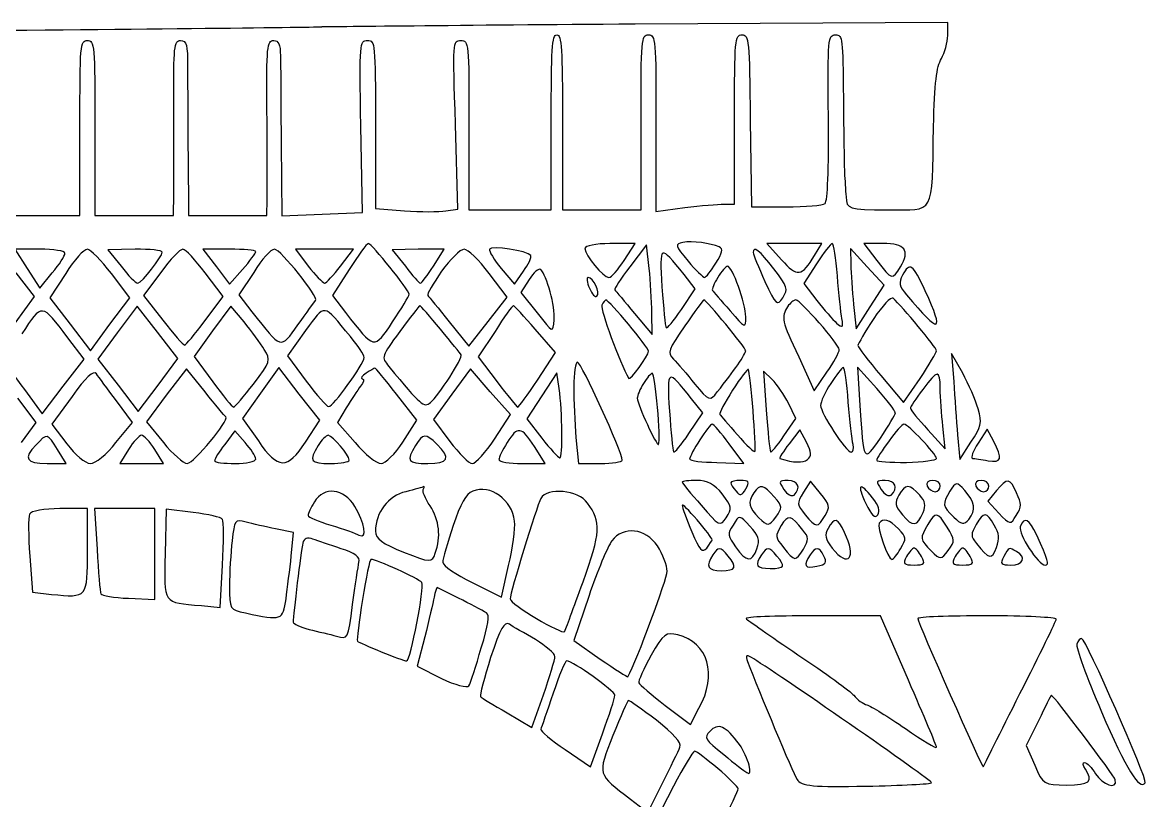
# Model space of a CAD drawing. Extents: x 50 to 162, y 10 to 290.
# Drawn here: x 102.43 to 143.23, y 53.26 to 81.5 of the extents above; entities that cross this region are included whole.
import ezdxf

# ---------------------------------------------------------------- set-up
doc = ezdxf.new("R2010")
doc.units = 0
doc.layers.add('Layer_1', color=7, linetype='CONTINUOUS')

msp = doc.modelspace()

# ---------------------------------------------------------------- linework, layer by layer
at = {"layer": 'Layer_1', "color": 7}
for points in [[(113.288125, 81.338438), (113.288125, 81.338438)], [(135.984872, 81.031398), (135.984872, 81.502193), (124.643282, 81.440785)], [(127.872108, 74.911063), (128.25197, 74.911063), (128.25197, 77.981465)], [(128.821762, 77.940527), (128.862462, 74.808717), (130.124146, 74.808717)], [(101.661638, 77.551609), (101.661638, 74.501676), (103.08612, 74.501676), (104.510602, 74.501676), (104.510602, 77.674425)], [(105.053262, 77.674425), (105.053262, 74.501676), (106.477744, 74.501676), (107.902226, 74.501676), (107.915793, 75.279512)], [(111.809377, 77.101283), (111.83651, 74.481207), (113.301692, 74.542615), (114.753307, 74.604023), (114.699041, 77.735833)], [(115.228134, 77.797241), (115.228134, 74.747309), (116.286321, 74.665431)], [(117.778635, 74.665431), (118.212763, 74.726839), (118.131364, 77.797241)], [(118.619758, 77.776772), (118.619758, 74.70637), (120.112072, 74.70637), (121.604387, 74.70637), (121.604387, 77.879119)], [(122.011382, 77.879119), (122.011382, 74.70637), (123.435864, 74.70637), (124.860346, 74.70637), (124.860346, 77.879119)], [(125.403006, 77.858649), (125.403006, 74.644962), (126.447626, 74.788247)], [(108.43132, 76.712366), (108.444886, 74.501676), (109.869368, 74.501676), (111.29385, 74.501676), (111.307417, 75.074818)], [(124.249853, 72.864129), (124.643282, 73.478209), (123.734327, 73.478209)], [(126.379793, 73.519148), (126.379793, 73.519148)], [(131.1552, 73.048353), (131.412963, 73.478209), (130.422609, 73.478209), (129.418688, 73.478209), (129.961348, 72.884598), (129.961348, 72.884598)], [(133.637868, 73.478209), (132.945977, 73.478209), (133.407238, 72.864129), (133.407238, 72.864129)], [(103.058987, 73.273516), (102.150032, 73.273516), (102.597726, 72.577558), (102.597726, 72.577558)], [(106.518444, 73.273516), (105.52809, 73.253046), (106.002917, 72.659435), (106.002917, 72.659435)], [(109.937201, 73.273516), (108.973979, 73.273516), (109.462373, 72.638966), (109.462373, 72.638966)], [(113.96645, 72.659435), (114.427711, 73.273516), (113.369524, 73.273516), (112.324904, 73.273516), (112.786165, 72.659435), (112.786165, 72.659435)], [(117.330941, 72.659435), (117.724369, 73.273516), (116.774714, 73.273516), (115.838626, 73.253046), (116.313454, 72.659435), (116.313454, 72.659435)], [(119.365915, 73.273516), (119.365915, 73.273516)], [(122.825371, 73.293985), (122.825371, 73.293985)], [(125.158809, 72.577558), (125.063843, 73.43727), (124.453351, 72.638966), (124.453351, 72.638966)], [(128.930294, 73.1507), (128.930294, 73.1507)], [(132.566115, 71.26752), (132.661081, 70.387338), (133.176608, 71.185642), (133.678568, 71.963478), (133.068076, 72.638966), (132.457583, 73.293985), (132.47115, 72.720843), (132.47115, 72.720843)], [(109.462373, 72.638966), (109.937201, 72.004416), (110.412028, 72.536619)], [(131.223032, 72.741313), (130.761771, 72.024886), (131.236599, 71.410805)], [(131.223032, 72.741313), (131.223032, 72.741313)], [(102.163599, 70.592031), (102.869056, 71.554091), (102.204298, 72.413803)], [(102.597726, 72.577558), (103.058987, 71.861131), (103.506682, 72.413803)], [(103.995076, 72.393334), (103.425283, 71.513152), (104.157873, 70.551093), (104.890464, 69.589033), (105.595922, 70.551093), (106.314946, 71.513152), (105.650188, 72.393334)], [(103.995076, 72.393334), (103.995076, 72.393334)], [(107.440965, 72.434273), (106.816907, 71.595029), (107.522364, 70.694378)], [(107.440965, 72.434273), (107.440965, 72.434273)], [(109.041812, 70.673909), (109.70657, 71.554091), (109.055378, 72.413803)], [(110.819023, 72.434273), (110.276363, 71.615499), (110.75119, 71.001418)], [(110.819023, 72.434273), (110.819023, 72.434273)], [(114.278479, 72.536619), (113.667987, 71.595029), (114.142814, 70.980949)], [(114.278479, 72.536619), (114.278479, 72.536619)], [(117.629404, 72.475211), (117.629404, 72.475211)], [(117.900734, 70.63297), (118.619758, 69.752788), (119.311649, 70.653439), (120.00354, 71.533621), (119.352349, 72.393334)], [(119.786476, 72.577558), (120.27487, 72.004416), (120.600466, 72.475211)], [(126.325527, 71.083296), (126.827488, 71.840661), (126.420493, 72.352395)], [(127.641477, 72.250048), (127.641477, 72.250048)], [(134.343326, 72.331926), (134.343326, 72.331926)], [(120.803964, 72.168171), (120.505501, 71.697376), (121.08886, 70.96048)], [(120.803964, 72.168171), (120.803964, 72.168171)], [(122.988169, 71.861131), (122.988169, 71.861131)], [(125.62007, 71.90207), (125.62007, 71.90207)], [(105.867252, 70.244052), (105.161794, 69.281993), (105.894385, 68.340403), (106.626976, 67.378344), (107.346, 68.340403), (108.065024, 69.302463), (107.318867, 70.264522), (106.586276, 71.206112), (105.867252, 70.244052), (105.867252, 70.244052)], [(110.466294, 70.63297), (109.9779, 71.206112), (109.313142, 70.30546), (109.313142, 70.30546)], [(123.435864, 71.24705), (123.435864, 71.24705)], [(130.178412, 71.185642), (130.178412, 71.185642)], [(124.629715, 70.94001), (125.267341, 70.182644), (125.253774, 70.96048)], [(133.298706, 70.755786), (133.298706, 70.755786)], [(109.313142, 70.30546), (108.648384, 69.38434), (109.326708, 68.463219)], [(112.691199, 70.32593), (112.040007, 69.404809), (112.718332, 68.483689)], [(112.691199, 70.32593), (112.691199, 70.32593)], [(116.109956, 70.284991), (116.109956, 70.284991)], [(119.569412, 70.284991), (118.95892, 69.363871), (119.637245, 68.463219)], [(119.569412, 70.284991), (119.569412, 70.284991)], [(121.102426, 68.524627), (121.753618, 69.527625), (121.021028, 70.366869)], [(126.447626, 70.489685), (126.447626, 70.489685)], [(102.502761, 68.176648), (103.140386, 67.296467), (103.90011, 68.299465), (104.659834, 69.281993), (104.076475, 70.059828)], [(130.585407, 69.363871), (131.141633, 68.13571), (131.602894, 68.811198)], [(136.527532, 68.77026), (136.120537, 69.486687), (136.201936, 68.463219), (136.201936, 68.463219)], [(112.691199, 66.272999), (113.206726, 67.071304), (112.460569, 68.012894), (111.727978, 68.974953), (111.06322, 68.053832), (111.06322, 68.053832)], [(133.407238, 68.217587), (132.715347, 68.995422), (132.796746, 67.603507), (132.796746, 67.603507)], [(109.055378, 68.094771), (108.377054, 68.934014), (107.644463, 67.971955), (107.644463, 67.971955)], [(114.888972, 68.77026), (114.888972, 68.77026)], [(119.542279, 66.375346), (120.125639, 67.275997), (119.393048, 68.094771), (118.674024, 68.934014), (117.995699, 68.012894), (117.995699, 68.012894)], [(121.889283, 68.217587), (121.807884, 68.790729), (121.265224, 67.951486), (121.265224, 67.951486)], [(129.622186, 68.545097), (129.29659, 68.852137), (129.405122, 67.439752), (129.405122, 67.439752)], [(133.556469, 68.688382), (134.384026, 67.705854), (134.980951, 68.586035)], [(122.418377, 68.278995), (122.418377, 68.278995)], [(124.955311, 68.401811), (124.955311, 68.401811)], [(128.184137, 68.156179), (128.184137, 68.156179)], [(131.738559, 68.401811), (131.738559, 68.401811)], [(135.075917, 68.176648), (135.075917, 68.176648)], [(102.394229, 66.25253), (102.923322, 66.989426), (102.258564, 67.869608)], [(104.225706, 67.931016), (103.493115, 66.928018), (104.035775, 66.211591)], [(104.225706, 67.931016), (104.225706, 67.931016)], [(105.812986, 66.25253), (106.423478, 66.989426), (105.840119, 67.767262)], [(107.644463, 67.971955), (106.925439, 67.009896), (107.535931, 66.25253)], [(111.06322, 68.053832), (110.412028, 67.132712), (110.981821, 66.313938)], [(116.218488, 66.272999), (116.734015, 67.071304), (115.987858, 68.012894)], [(117.995699, 68.012894), (117.330941, 67.091773), (117.927867, 66.293469)], [(121.265224, 67.951486), (120.722565, 67.112242), (121.265224, 66.416285)], [(126.596857, 66.580039), (127.098818, 67.337405), (126.691823, 67.849139)], [(114.169947, 67.521629), (113.857918, 66.989426), (114.495543, 66.25253)], [(125.891399, 67.398813), (125.891399, 67.398813)], [(130.042747, 66.498162), (130.476875, 67.132712), (130.205545, 67.685384)], [(110.506993, 66.25253), (110.127132, 66.682386), (109.760836, 66.191122), (109.760836, 66.191122)], [(130.856737, 66.272999), (130.626106, 66.723325), (130.232678, 66.211591), (130.232678, 66.211591)], [(135.265848, 66.723325), (135.889907, 66.027367), (135.808508, 66.846141)], [(136.337601, 66.539101), (136.419, 65.63845), (136.825995, 66.272999)], [(137.639985, 66.313938), (137.409354, 66.743794), (137.083758, 66.232061), (137.083758, 66.232061)], [(102.923322, 66.170653), (102.923322, 66.170653)], [(113.15246, 66.150183), (113.15246, 66.150183)], [(116.679749, 66.150183), (116.679749, 66.150183)], [(120.00354, 66.25253), (120.00354, 66.25253)], [(120.5462, 65.495164), (121.387323, 65.495164), (120.993895, 66.109244)], [(122.499776, 66.436754), (122.594741, 65.495164), (123.381598, 65.495164)], [(126.990286, 66.354877), (126.990286, 66.354877)], [(127.614344, 65.536103), (128.591132, 65.495164), (128.062039, 66.211591)], [(133.854932, 66.313938), (133.854932, 66.313938)], [(103.316751, 65.495164), (104.008642, 65.495164), (103.696613, 66.006898)], [(106.274247, 66.006898), (105.962217, 65.495164), (106.749074, 65.495164), (107.535931, 65.495164), (107.223901, 66.006898)], [(106.274247, 66.006898), (106.274247, 66.006898)], [(116.32702, 64.471697), (116.32702, 64.471697)], [(118.755423, 64.492166), (118.755423, 64.492166)], [(126.35266, 64.819676), (126.35266, 64.819676)], [(128.116305, 64.799206), (128.116305, 64.799206)], [(130.042747, 64.553574), (130.042747, 64.553574)], [(131.372264, 64.410289), (131.005968, 64.860614), (130.748205, 64.451227), (130.748205, 64.451227)], [(133.570036, 64.553574), (133.570036, 64.553574)], [(135.238715, 64.67639), (135.238715, 64.67639)], [(136.066271, 64.492166), (136.066271, 64.492166)], [(137.002359, 64.67639), (137.002359, 64.67639)], [(137.748517, 64.512635), (137.436487, 64.123718), (137.843482, 63.693862)], [(137.748517, 64.512635), (137.748517, 64.512635)], [(113.016795, 64.103249), (113.016795, 64.103249)], [(121.224525, 64.226065), (121.224525, 64.226065)], [(128.957427, 64.430758), (128.957427, 64.430758)], [(134.207661, 64.348881), (134.207661, 64.348881)], [(102.679125, 63.652923), (102.679125, 63.652923)], [(104.781932, 62.342885), (104.781932, 63.857616), (103.778012, 63.857616)], [(106.274247, 60.60299), (107.223901, 60.562052), (107.223901, 62.199599), (107.223901, 63.857616), (106.125015, 63.857616), (105.039696, 63.857616), (105.134661, 62.383823), (105.134661, 62.383823)], [(108.621251, 63.714331), (107.644463, 63.837147), (107.603763, 62.220069), (107.603763, 62.220069)], [(126.35266, 63.980432), (126.35266, 63.980432)], [(133.01381, 64.041841), (133.01381, 64.041841)], [(128.197704, 63.264005), (128.197704, 63.264005)], [(129.947782, 63.243536), (129.947782, 63.243536)], [(133.502203, 63.325413), (133.502203, 63.325413)], [(135.265848, 63.284475), (135.265848, 63.284475)], [(137.015926, 63.284475), (137.015926, 63.284475)], [(112.175672, 62.138191), (112.257071, 62.997904), (111.60588, 63.12072)], [(131.643594, 63.141189), (131.643594, 63.141189)], [(138.616772, 63.202597), (138.616772, 63.202597)], [(110.032166, 62.690864), (110.032166, 62.690864)], [(112.596234, 62.608986), (112.596234, 62.608986)], [(123.802159, 62.690864), (123.802159, 62.690864)], [(102.692692, 62.138191), (102.787657, 60.828153), (103.479549, 60.746276)], [(127.465113, 62.17913), (127.465113, 62.17913)], [(129.228757, 62.17913), (129.228757, 62.17913)], [(130.992402, 62.17913), (130.992402, 62.17913)], [(134.492558, 62.117722), (134.492558, 62.117722)], [(136.256202, 62.117722), (136.256202, 62.117722)], [(138.019847, 62.117722), (138.019847, 62.117722)], [(108.919713, 60.336889), (109.598038, 60.275481), (109.679437, 61.810682)], [(118.741856, 61.176132), (119.800043, 60.643929), (120.057806, 61.790212)], [(114.753307, 60.562052), (114.753307, 60.562052)], [(117.358074, 60.643929), (117.358074, 60.643929)], [(122.974603, 60.705337), (122.418377, 59.067789), (123.381598, 58.392301)], [(128.672531, 59.866094), (128.672531, 59.866094)], [(134.56039, 57.634935), (133.542903, 59.968441), (131.073801, 59.968441)], [(134.899553, 59.866094), (134.899553, 59.866094)], [(117.018911, 59.211075), (116.747581, 58.146669), (117.629404, 57.696343)], [(140.665313, 58.944973), (140.665313, 58.944973)], [(119.406615, 58.453709), (119.406615, 58.453709)], [(125.226641, 58.535586), (125.226641, 58.535586)], [(128.726797, 58.310424), (128.726797, 58.310424)], [(121.672219, 57.16414), (121.672219, 57.16414)], [(120.00354, 56.447713), (120.898929, 55.91551), (121.31949, 57.102732)], [(125.742168, 56.713815), (126.651123, 56.017857), (126.963153, 56.611468)], [(139.281531, 56.161142), (138.833836, 55.260491), (139.145866, 54.544064)], [(139.281531, 56.161142), (139.281531, 56.161142)], [(122.106347, 55.117205), (123.028869, 54.482656), (123.462997, 55.690347)], [(123.842859, 55.628939), (123.842859, 55.628939)], [(127.356581, 55.772225), (127.356581, 55.772225)], [(124.480484, 53.315903), (125.104543, 52.824639), (125.633636, 53.889045)], [(126.040631, 53.786698), (125.403006, 52.538068), (126.230562, 51.739763)], [(126.040631, 53.786698), (126.040631, 53.786698)]]:
    msp.add_lwpolyline(points, dxfattribs=at)
for points in [[(113.288125, 81.338438), (113.260992, 81.297499), (87.118355, 81.072337), (78.422231, 81.031398)], [(124.643282, 81.440785), (118.402694, 81.399846), (113.301692, 81.338438), (113.288125, 81.338438)], [(104.510602, 77.674425), (104.510602, 80.703888), (104.524169, 80.847174), (104.781932, 80.847174)], [(104.781932, 80.847174), (105.039696, 80.847174), (105.053262, 80.703888), (105.053262, 77.674425)], [(107.915793, 78.45226), (107.902226, 80.66295), (107.929359, 80.847174), (108.15999, 80.847174)], [(108.15999, 80.847174), (108.377054, 80.847174), (108.417753, 80.683419), (108.417753, 79.885115)], [(111.29385, 78.247567), (111.280284, 80.64248), (111.29385, 80.847174), (111.538047, 80.847174)], [(111.538047, 80.847174), (111.714412, 80.847174), (111.782244, 80.703888), (111.782244, 80.294502)], [(114.699041, 77.735833), (114.644775, 80.806235), (114.658341, 80.847174), (114.943237, 80.847174)], [(114.943237, 80.847174), (115.214567, 80.847174), (115.228134, 80.765296), (115.228134, 77.797241)], [(118.131364, 77.797241), (118.036398, 80.826705), (118.036398, 80.847174), (118.321295, 80.847174)], [(118.321295, 80.847174), (118.619758, 80.847174), (118.619758, 80.785766), (118.619758, 77.776772)], [(121.604387, 77.879119), (121.604387, 80.560603), (121.63152, 81.051867), (121.807884, 81.051867)], [(121.807884, 81.051867), (121.984249, 81.051867), (122.011382, 80.560603), (122.011382, 77.879119)], [(124.860346, 77.879119), (124.860346, 80.908582), (124.873912, 81.051867), (125.131676, 81.051867)], [(125.131676, 81.051867), (125.389439, 81.051867), (125.403006, 80.908582), (125.403006, 77.858649)], [(128.25197, 77.981465), (128.25197, 80.908582), (128.265536, 81.051867), (128.5233, 81.051867)], [(128.5233, 81.051867), (128.767497, 81.051867), (128.794629, 80.888113), (128.821762, 77.940527)], [(131.65716, 78.063343), (131.630027, 80.949521), (131.643594, 81.051867), (131.914923, 81.051867)], [(131.914923, 81.051867), (132.172687, 81.051867), (132.186253, 80.929051), (132.19982, 78.759301)], [(135.754242, 80.192155), (135.87634, 80.396848), (135.984872, 80.785766), (135.984872, 81.031398)], [(111.782244, 80.294502), (111.795811, 79.966992), (111.795811, 78.534138), (111.809377, 77.101283)], [(135.469345, 77.715364), (135.510045, 79.332442), (135.577877, 79.885115), (135.754242, 80.192155)], [(108.417753, 79.885115), (108.417753, 79.332442), (108.417753, 77.920057), (108.43132, 76.712366)], [(132.19982, 78.759301), (132.213386, 77.490201), (132.226953, 76.26204), (132.240519, 76.036877)], [(107.915793, 75.279512), (107.915793, 75.688899), (107.915793, 77.121753), (107.915793, 78.45226)], [(111.307417, 75.074818), (111.307417, 75.381858), (111.307417, 76.794243), (111.29385, 78.247567)], [(131.535062, 74.931533), (131.630027, 75.01341), (131.670727, 76.159694), (131.65716, 78.063343)], [(133.814233, 74.70637), (135.550744, 74.70637), (135.401513, 74.440268), (135.469345, 77.715364)], [(132.240519, 76.036877), (132.254086, 75.811715), (132.281219, 75.422797), (132.294785, 75.177165)], [(132.294785, 75.177165), (132.321918, 74.726839), (132.362618, 74.70637), (133.814233, 74.70637)], [(126.447626, 74.788247), (127.017419, 74.849655), (127.655044, 74.911063), (127.872108, 74.911063)], [(130.124146, 74.808717), (130.829604, 74.808717), (131.453663, 74.870125), (131.535062, 74.931533)], [(116.286321, 74.665431), (116.856113, 74.624493), (117.534438, 74.624493), (117.778635, 74.665431)], [(114.97037, 73.478209), (114.916104, 73.478209), (114.604075, 73.048353), (114.278479, 72.536619)], [(116.449118, 71.635968), (116.449118, 71.799723), (115.092469, 73.478209), (114.97037, 73.478209)], [(123.734327, 73.478209), (123.232366, 73.478209), (122.825371, 73.396332), (122.825371, 73.293985)], [(126.420493, 72.352395), (125.538671, 73.45774), (125.525104, 73.45774), (125.62007, 71.90207)], [(126.379793, 73.519148), (126.08133, 73.45774), (126.094897, 73.416801), (126.569724, 72.843659)], [(127.695743, 73.355393), (127.383714, 73.498679), (126.718956, 73.580556), (126.379793, 73.519148)], [(131.792825, 73.478209), (131.738559, 73.478209), (131.480796, 73.1507), (131.223032, 72.741313)], [(131.982756, 72.311456), (131.942056, 72.946006), (131.847091, 73.478209), (131.792825, 73.478209)], [(134.275494, 72.638966), (134.628223, 73.232577), (134.438292, 73.478209), (133.637868, 73.478209)], [(103.967943, 73.13023), (103.967943, 73.212108), (103.560948, 73.273516), (103.058987, 73.273516)], [(103.506682, 72.413803), (103.764445, 72.720843), (103.967943, 73.027884), (103.967943, 73.13023)], [(104.781932, 73.273516), (104.659834, 73.273516), (104.307105, 72.884598), (103.995076, 72.393334)], [(105.650188, 72.393334), (105.283893, 72.864129), (104.890464, 73.273516), (104.781932, 73.273516)], [(107.495231, 73.171169), (107.495231, 73.232577), (107.047537, 73.273516), (106.518444, 73.273516)], [(106.613409, 72.045355), (106.762641, 72.065824), (107.495231, 72.986945), (107.495231, 73.171169)], [(108.241389, 73.273516), (108.146423, 73.273516), (107.793694, 72.905067), (107.440965, 72.434273)], [(109.055378, 72.413803), (108.70265, 72.884598), (108.336354, 73.273516), (108.241389, 73.273516)], [(110.886855, 73.191638), (110.886855, 73.232577), (110.452727, 73.273516), (109.937201, 73.273516)], [(110.412028, 72.536619), (110.669791, 72.843659), (110.886855, 73.13023), (110.886855, 73.191638)], [(111.56518, 73.273516), (111.443082, 73.273516), (111.103919, 72.905067), (110.819023, 72.434273)], [(113.057495, 71.410805), (113.179593, 71.533621), (111.782244, 73.273516), (111.56518, 73.273516)], [(118.443393, 73.273516), (118.307728, 73.273516), (117.941433, 72.905067), (117.629404, 72.475211)], [(119.352349, 72.393334), (118.986053, 72.884598), (118.579058, 73.273516), (118.443393, 73.273516)], [(119.365915, 73.273516), (119.338782, 73.212108), (119.528713, 72.884598), (119.786476, 72.577558)], [(120.85823, 73.048353), (120.749698, 73.212108), (119.420181, 73.416801), (119.365915, 73.273516)], [(120.600466, 72.475211), (120.776831, 72.720843), (120.898929, 72.986945), (120.85823, 73.048353)], [(122.825371, 73.293985), (122.825371, 73.048353), (123.49013, 72.250048), (123.693627, 72.250048)], [(127.573645, 72.761782), (127.817842, 73.1507), (127.844975, 73.293985), (127.695743, 73.355393)], [(129.676452, 72.557089), (129.160925, 73.232577), (128.930294, 73.416801), (128.930294, 73.1507)], [(128.930294, 73.1507), (128.930294, 73.089292), (129.120225, 72.618497), (129.350856, 72.106763)], [(129.961348, 72.884598), (130.517574, 72.250048), (130.693939, 72.270518), (131.1552, 73.048353)], [(106.002917, 72.659435), (106.26068, 72.311456), (106.53201, 72.045355), (106.613409, 72.045355)], [(112.786165, 72.659435), (113.043928, 72.331926), (113.315258, 72.065824), (113.38309, 72.045355)], [(113.38309, 72.045355), (113.437356, 72.045355), (113.708686, 72.331926), (113.96645, 72.659435)], [(116.313454, 72.659435), (116.571217, 72.311456), (116.815414, 72.045355), (116.856113, 72.045355)], [(116.856113, 72.045355), (116.910379, 72.045355), (117.113877, 72.331926), (117.330941, 72.659435)], [(123.693627, 72.250048), (123.788593, 72.250048), (124.03279, 72.536619), (124.249853, 72.864129)], [(124.453351, 72.638966), (124.127755, 72.20911), (123.883558, 71.820192), (123.910691, 71.799723)], [(126.569724, 72.843659), (126.841054, 72.51615), (127.112384, 72.250048), (127.16665, 72.250048)], [(127.16665, 72.250048), (127.20735, 72.250048), (127.39728, 72.475211), (127.573645, 72.761782)], [(127.994206, 72.659435), (127.93994, 72.659435), (127.777142, 72.475211), (127.641477, 72.250048)], [(128.658965, 70.817194), (128.658965, 71.308458), (128.170571, 72.659435), (127.994206, 72.659435)], [(132.47115, 72.720843), (132.47115, 72.413803), (132.525416, 71.758784), (132.566115, 71.26752)], [(133.407238, 72.864129), (133.977031, 72.147702), (133.977031, 72.147702), (134.275494, 72.638966)], [(135.170882, 71.758784), (134.709622, 72.741313), (134.614656, 72.82319), (134.343326, 72.331926)], [(117.629404, 72.475211), (117.317374, 72.024886), (117.086744, 71.635968), (117.127443, 71.595029)], [(121.224525, 72.536619), (121.156692, 72.598027), (120.966762, 72.434273), (120.803964, 72.168171)], [(121.712919, 70.714847), (121.753618, 71.185642), (121.441589, 72.331926), (121.224525, 72.536619)], [(122.94747, 72.250048), (122.879637, 72.250048), (122.893204, 72.065824), (122.988169, 71.861131)], [(123.259499, 71.57456), (123.395164, 71.676907), (123.123834, 72.250048), (122.94747, 72.250048)], [(125.253774, 70.96048), (125.253774, 71.390336), (125.199508, 72.127232), (125.158809, 72.577558)], [(127.641477, 72.250048), (127.505812, 72.024886), (127.424413, 71.820192), (127.451546, 71.779253)], [(130.002048, 71.513152), (130.205545, 71.840661), (130.178412, 71.90207), (129.676452, 72.557089)], [(132.145554, 70.755786), (132.104854, 70.96048), (132.037022, 71.656437), (131.982756, 72.311456)], [(134.343326, 72.331926), (134.194095, 72.045355), (134.221228, 71.943008), (134.492558, 71.615499)], [(122.988169, 71.861131), (123.083135, 71.635968), (123.205233, 71.513152), (123.259499, 71.57456)], [(125.62007, 71.90207), (125.674336, 71.144704), (125.742168, 70.469215), (125.769301, 70.428277)], [(129.350856, 72.106763), (129.744284, 71.24705), (129.79855, 71.206112), (130.002048, 71.513152)], [(112.419869, 70.530623), (112.731899, 70.96048), (113.016795, 71.369867), (113.057495, 71.410805)], [(115.852193, 70.63297), (116.177789, 71.124234), (116.449118, 71.57456), (116.449118, 71.635968)], [(117.127443, 71.595029), (117.168143, 71.554091), (117.520872, 71.124234), (117.900734, 70.63297)], [(123.585095, 71.431275), (123.557962, 71.431275), (123.49013, 71.349397), (123.435864, 71.24705)], [(125.131676, 69.568564), (125.131676, 69.711849), (123.707194, 71.431275), (123.585095, 71.431275)], [(123.910691, 71.799723), (123.951391, 71.758784), (124.26342, 71.369867), (124.629715, 70.94001)], [(127.139517, 71.431275), (127.112384, 71.431275), (126.800355, 71.001418), (126.447626, 70.489685)], [(128.658965, 69.589033), (128.658965, 69.69138), (127.234482, 71.431275), (127.139517, 71.431275)], [(127.451546, 71.779253), (127.478679, 71.738315), (127.763576, 71.410805), (128.089172, 71.042357)], [(130.476875, 71.431275), (130.395476, 71.431275), (130.273378, 71.328928), (130.178412, 71.185642)], [(132.050588, 69.629972), (132.050588, 69.814196), (130.639673, 71.431275), (130.476875, 71.431275)], [(131.236599, 71.410805), (131.494362, 71.083296), (131.819958, 70.714847), (131.955623, 70.592031)], [(134.004164, 71.492683), (133.922765, 71.554091), (133.610735, 71.226581), (133.298706, 70.755786)], [(135.577877, 69.589033), (135.577877, 69.69138), (134.32976, 71.206112), (134.004164, 71.492683)], [(134.492558, 71.615499), (135.713542, 70.162175), (135.87634, 70.203114), (135.170882, 71.758784)], [(104.076475, 70.059828), (103.113253, 71.328928), (103.140386, 71.328928), (102.407796, 70.203114)], [(110.75119, 71.001418), (111.822943, 69.629972), (111.782244, 69.629972), (112.419869, 70.530623)], [(114.319179, 70.100767), (113.315258, 71.328928), (113.42379, 71.308458), (112.691199, 70.32593)], [(116.842547, 71.226581), (116.815414, 71.206112), (116.489818, 70.796725), (116.109956, 70.284991)], [(117.588704, 70.366869), (117.195276, 70.837664), (116.86968, 71.226581), (116.842547, 71.226581)], [(120.234171, 71.226581), (120.193471, 71.226581), (119.895008, 70.817194), (119.569412, 70.284991)], [(121.021028, 70.366869), (120.614033, 70.837664), (120.261304, 71.226581), (120.234171, 71.226581)], [(123.435864, 71.24705), (123.381598, 71.083296), (124.087056, 69.159177), (124.412651, 68.586035)], [(125.769301, 70.428277), (125.796434, 70.366869), (126.040631, 70.673909), (126.325527, 71.083296)], [(128.089172, 71.042357), (128.631832, 70.407807), (128.658965, 70.387338), (128.658965, 70.817194)], [(130.178412, 71.185642), (129.934215, 70.817194), (129.961348, 70.673909), (130.585407, 69.363871)], [(107.522364, 70.694378), (107.902226, 70.203114), (108.254955, 69.793727), (108.309221, 69.793727)], [(108.309221, 69.793727), (108.349921, 69.793727), (108.675517, 70.182644), (109.041812, 70.673909)], [(111.198885, 69.629972), (111.06322, 69.855135), (110.737624, 70.30546), (110.466294, 70.63297)], [(114.142814, 70.980949), (115.201001, 69.609503), (115.173868, 69.629972), (115.852193, 70.63297)], [(121.08886, 70.96048), (121.672219, 70.223583), (121.672219, 70.223583), (121.712919, 70.714847)], [(131.955623, 70.592031), (132.172687, 70.407807), (132.19982, 70.428277), (132.145554, 70.755786)], [(133.298706, 70.755786), (132.986677, 70.264522), (132.728913, 69.834666), (132.728913, 69.773257)], [(116.109956, 70.284991), (115.431631, 69.363871), (115.431631, 69.363871), (115.716528, 69.015892)], [(118.334861, 69.445748), (118.307728, 69.486687), (117.968566, 69.896074), (117.588704, 70.366869)], [(126.447626, 70.489685), (125.837133, 69.609503), (125.81, 69.527625), (126.040631, 69.281993)], [(114.821139, 69.343401), (114.821139, 69.425279), (114.590509, 69.773257), (114.319179, 70.100767)], [(132.728913, 69.773257), (132.728913, 69.711849), (133.108775, 69.220585), (133.556469, 68.688382)], [(110.805456, 68.381342), (111.429515, 69.200116), (111.429515, 69.241054), (111.198885, 69.629972)], [(117.222409, 67.705854), (117.520872, 67.951486), (118.41626, 69.343401), (118.334861, 69.445748)], [(124.412651, 68.586035), (124.466917, 68.483689), (125.131676, 69.404809), (125.131676, 69.568564)], [(127.627911, 68.094771), (128.224837, 68.852137), (128.658965, 69.466217), (128.658965, 69.589033)], [(131.602894, 68.811198), (131.847091, 69.159177), (132.050588, 69.527625), (132.050588, 69.629972)], [(134.980951, 68.586035), (135.306547, 69.0773), (135.577877, 69.527625), (135.577877, 69.589033)], [(101.81087, 69.118238), (101.838003, 69.0773), (102.150032, 68.647443), (102.502761, 68.176648)], [(113.532322, 67.562568), (113.681553, 67.542099), (114.821139, 69.118238), (114.821139, 69.343401)], [(115.201001, 68.954484), (115.187434, 68.954484), (115.038203, 68.872606), (114.888972, 68.77026)], [(115.987858, 68.012894), (115.580863, 68.545097), (115.228134, 68.974953), (115.201001, 68.954484)], [(115.716528, 69.015892), (116.896813, 67.583037), (116.978212, 67.521629), (117.222409, 67.705854)], [(122.554042, 69.179646), (122.486209, 69.179646), (122.418377, 68.77026), (122.418377, 68.278995)], [(124.182021, 65.61798), (124.182021, 65.904551), (122.689706, 69.179646), (122.554042, 69.179646)], [(126.691823, 67.849139), (125.81, 68.954484), (125.796434, 68.954484), (125.891399, 67.398813)], [(126.040631, 69.281993), (126.176296, 69.138708), (126.529025, 68.729321), (126.813921, 68.381342)], [(132.19982, 68.974953), (132.145554, 68.974953), (131.942056, 68.708851), (131.738559, 68.401811)], [(132.376184, 67.726323), (132.335485, 68.422281), (132.240519, 68.974953), (132.19982, 68.974953)], [(105.107528, 68.74979), (104.998996, 68.893076), (104.727666, 68.626974), (104.225706, 67.931016)], [(105.840119, 67.767262), (105.514523, 68.197118), (105.188927, 68.647443), (105.107528, 68.74979)], [(114.888972, 68.77026), (114.73974, 68.667913), (114.685474, 68.586035), (114.753307, 68.565566)], [(114.753307, 68.565566), (114.834706, 68.565566), (114.794006, 68.44275), (114.685474, 68.299465)], [(125.267341, 68.77026), (125.213075, 68.77026), (125.07741, 68.606505), (124.955311, 68.401811)], [(125.497971, 66.191122), (125.592937, 66.334407), (125.375873, 68.77026), (125.267341, 68.77026)], [(128.75393, 68.913545), (128.726797, 68.934014), (128.469034, 68.606505), (128.184137, 68.156179)], [(128.998127, 65.94549), (129.052393, 66.027367), (128.821762, 68.790729), (128.75393, 68.913545)], [(135.713542, 68.217587), (135.713542, 68.913545), (135.618577, 68.913545), (135.075917, 68.176648)], [(137.083758, 67.480691), (137.002359, 67.787731), (136.744596, 68.381342), (136.527532, 68.77026)], [(109.326708, 68.463219), (109.693004, 67.951486), (110.032166, 67.542099), (110.086432, 67.542099)], [(110.086432, 67.542099), (110.127132, 67.542099), (110.452727, 67.931016), (110.805456, 68.381342)], [(112.718332, 68.483689), (113.098194, 67.971955), (113.464489, 67.562568), (113.532322, 67.562568)], [(114.685474, 68.299465), (114.576942, 68.156179), (114.346312, 67.8082), (114.169947, 67.521629)], [(119.637245, 68.463219), (120.017107, 67.971955), (120.342703, 67.562568), (120.383402, 67.542099)], [(120.383402, 67.542099), (120.424102, 67.542099), (120.749698, 67.992424), (121.102426, 68.524627)], [(121.916416, 65.699858), (122.024948, 65.699858), (122.011382, 67.378344), (121.889283, 68.217587)], [(122.418377, 68.278995), (122.418377, 67.787731), (122.459076, 66.968957), (122.499776, 66.436754)], [(124.955311, 68.401811), (124.819646, 68.197118), (124.724681, 67.951486), (124.724681, 67.869608)], [(126.813921, 68.381342), (127.329448, 67.767262), (127.356581, 67.746792), (127.627911, 68.094771)], [(128.184137, 68.156179), (127.899241, 67.705854), (127.682177, 67.316936), (127.722876, 67.275997)], [(130.205545, 67.685384), (130.056314, 67.971955), (129.79855, 68.360873), (129.622186, 68.545097)], [(131.738559, 68.401811), (131.535062, 68.094771), (131.372264, 67.726323), (131.372264, 67.603507)], [(134.085563, 67.337405), (134.085563, 67.398813), (133.773533, 67.8082), (133.407238, 68.217587)], [(135.075917, 68.176648), (134.83172, 67.849139), (134.628223, 67.542099), (134.628223, 67.50116)], [(135.808508, 66.846141), (135.754242, 67.275997), (135.713542, 67.890078), (135.713542, 68.217587)], [(136.201936, 68.463219), (136.242636, 67.910547), (136.296902, 67.030365), (136.337601, 66.539101)], [(109.801536, 67.19412), (109.760836, 67.214589), (109.421674, 67.623976), (109.055378, 68.094771)], [(124.724681, 67.869608), (124.724681, 67.644445), (125.443705, 66.088775), (125.497971, 66.191122)], [(125.891399, 67.398813), (125.945665, 66.641447), (126.013498, 65.965959), (126.040631, 65.92502)], [(129.405122, 67.439752), (129.459388, 66.641447), (129.52722, 65.965959), (129.554353, 65.92502)], [(131.372264, 67.603507), (131.372264, 67.337405), (132.294785, 65.904551), (132.484716, 65.904551)], [(132.552549, 66.191122), (132.511849, 66.354877), (132.43045, 67.050834), (132.376184, 67.726323)], [(132.796746, 67.603507), (132.932411, 65.536103), (132.932411, 65.515633), (133.542903, 66.416285)], [(133.542903, 66.416285), (133.841366, 66.86661), (134.085563, 67.275997), (134.085563, 67.337405)], [(134.628223, 67.50116), (134.628223, 67.439752), (134.913119, 67.091773), (135.265848, 66.723325)], [(136.825995, 66.272999), (137.205857, 66.846141), (137.23299, 66.948488), (137.083758, 67.480691)], [(108.404187, 65.495164), (108.648384, 65.515633), (109.923634, 67.050834), (109.801536, 67.19412)], [(127.43798, 66.928018), (127.39728, 66.928018), (127.193783, 66.661917), (126.990286, 66.354877)], [(128.062039, 66.211591), (127.763576, 66.600509), (127.492246, 66.928018), (127.43798, 66.928018)], [(127.722876, 67.275997), (127.750009, 67.235059), (128.034906, 66.907549), (128.360502, 66.539101)], [(134.397592, 66.928018), (134.343326, 66.928018), (134.085563, 66.641447), (133.854932, 66.313938)], [(135.577877, 65.679388), (135.564311, 65.843143), (134.546824, 66.928018), (134.397592, 66.928018)], [(103.696613, 66.006898), (103.330317, 66.600509), (103.316751, 66.600509), (102.923322, 66.170653)], [(106.749074, 66.518631), (106.667675, 66.518631), (106.450611, 66.293469), (106.274247, 66.006898)], [(107.223901, 66.006898), (107.047537, 66.293469), (106.830473, 66.518631), (106.749074, 66.518631)], [(113.518755, 66.518631), (113.437356, 66.518631), (113.274559, 66.354877), (113.15246, 66.150183)], [(114.278479, 65.61798), (114.278479, 65.802204), (113.681553, 66.498162), (113.518755, 66.518631)], [(117.466606, 66.191122), (117.046044, 66.600509), (116.951079, 66.600509), (116.679749, 66.150183)], [(120.993895, 66.109244), (120.519067, 66.846141), (120.383402, 66.86661), (120.00354, 66.25253)], [(126.040631, 65.92502), (126.067764, 65.863612), (126.311961, 66.170653), (126.596857, 66.580039)], [(128.360502, 66.539101), (128.686098, 66.150183), (128.970994, 65.884082), (128.998127, 65.94549)], [(102.923322, 66.170653), (102.448495, 65.679388), (102.543461, 65.495164), (103.316751, 65.495164)], [(104.035775, 66.211591), (104.334238, 65.822674), (104.7141, 65.495164), (104.890464, 65.495164)], [(104.890464, 65.495164), (105.066829, 65.495164), (105.48739, 65.822674), (105.812986, 66.25253)], [(107.535931, 66.25253), (107.875093, 65.843143), (108.268522, 65.495164), (108.404187, 65.495164)], [(109.760836, 66.191122), (109.557339, 65.92502), (109.394541, 65.658919), (109.394541, 65.597511)], [(110.886855, 65.658919), (110.886855, 65.761266), (110.710491, 66.027367), (110.506993, 66.25253)], [(110.981821, 66.313938), (111.700845, 65.270001), (112.040007, 65.270001), (112.691199, 66.272999)], [(113.15246, 66.150183), (112.799731, 65.577041), (112.867564, 65.495164), (113.600154, 65.495164)], [(114.495543, 66.25253), (114.848272, 65.822674), (115.268833, 65.495164), (115.431631, 65.495164)], [(115.431631, 65.495164), (115.580863, 65.495164), (115.947158, 65.843143), (116.218488, 66.272999)], [(116.679749, 66.150183), (116.32702, 65.577041), (116.394853, 65.495164), (117.127443, 65.495164)], [(117.127443, 65.495164), (117.873601, 65.495164), (117.968566, 65.699858), (117.466606, 66.191122)], [(117.927867, 66.293469), (118.253462, 65.863612), (118.619758, 65.495164), (118.741856, 65.495164)], [(118.741856, 65.495164), (118.863955, 65.495164), (119.23025, 65.904551), (119.542279, 66.375346)], [(120.00354, 66.25253), (119.840742, 65.986428), (119.705077, 65.720327), (119.705077, 65.63845)], [(121.265224, 66.416285), (121.563687, 66.027367), (121.848584, 65.720327), (121.916416, 65.699858)], [(126.990286, 66.354877), (126.786788, 66.047836), (126.62399, 65.720327), (126.62399, 65.658919)], [(129.554353, 65.92502), (129.581486, 65.884082), (129.79855, 66.129714), (130.042747, 66.498162)], [(130.232678, 66.211591), (130.015614, 65.92502), (129.866383, 65.699858), (129.893516, 65.679388)], [(130.897436, 65.63845), (131.060234, 65.781735), (131.046668, 65.884082), (130.856737, 66.272999)], [(132.484716, 65.904551), (132.552549, 65.904551), (132.593248, 66.027367), (132.552549, 66.191122)], [(133.854932, 66.313938), (133.610735, 65.986428), (133.407238, 65.658919), (133.407238, 65.61798)], [(137.083758, 66.232061), (136.893827, 65.94549), (136.812428, 65.699858), (136.880261, 65.679388)], [(137.450054, 65.597511), (137.938448, 65.515633), (137.992714, 65.658919), (137.639985, 66.313938)], [(109.394541, 65.597511), (109.394541, 65.536103), (109.733703, 65.495164), (110.140698, 65.495164)], [(110.140698, 65.495164), (110.547693, 65.495164), (110.886855, 65.577041), (110.886855, 65.658919)], [(113.600154, 65.495164), (113.980016, 65.495164), (114.278479, 65.556572), (114.278479, 65.61798)], [(119.705077, 65.63845), (119.705077, 65.556572), (120.084939, 65.495164), (120.5462, 65.495164)], [(123.381598, 65.495164), (123.829292, 65.495164), (124.182021, 65.556572), (124.182021, 65.61798)], [(126.62399, 65.658919), (126.62399, 65.597511), (127.071685, 65.536103), (127.614344, 65.536103)], [(129.893516, 65.679388), (130.409042, 65.515633), (130.734638, 65.515633), (130.897436, 65.63845)], [(133.407238, 65.61798), (133.407238, 65.556572), (133.895632, 65.536103), (134.492558, 65.536103)], [(134.492558, 65.536103), (135.089483, 65.556572), (135.577877, 65.61798), (135.577877, 65.679388)], [(136.880261, 65.679388), (136.948093, 65.679388), (137.205857, 65.63845), (137.450054, 65.597511)], [(126.881754, 64.881084), (126.596857, 64.881084), (126.35266, 64.860614), (126.35266, 64.819676)], [(127.804275, 64.389819), (127.532945, 64.737798), (127.261615, 64.881084), (126.881754, 64.881084)], [(128.469034, 64.881084), (128.279103, 64.881084), (128.116305, 64.840145), (128.116305, 64.799206)], [(128.658965, 64.574044), (128.808196, 64.840145), (128.767497, 64.881084), (128.469034, 64.881084)], [(130.191979, 64.881084), (129.852816, 64.881084), (129.83925, 64.860614), (130.042747, 64.553574)], [(130.409042, 64.348881), (130.680372, 64.614982), (130.558274, 64.881084), (130.191979, 64.881084)], [(133.719267, 64.881084), (133.380105, 64.881084), (133.366539, 64.860614), (133.570036, 64.553574)], [(133.936331, 64.348881), (134.207661, 64.614982), (134.085563, 64.881084), (133.719267, 64.881084)], [(135.428646, 64.881084), (135.279414, 64.881084), (135.198015, 64.799206), (135.238715, 64.67639)], [(135.713542, 64.67639), (135.713542, 64.799206), (135.591444, 64.881084), (135.428646, 64.881084)], [(137.19229, 64.881084), (137.043059, 64.881084), (136.96166, 64.799206), (137.002359, 64.67639)], [(137.477187, 64.67639), (137.477187, 64.799206), (137.355088, 64.881084), (137.19229, 64.881084)], [(138.481107, 64.430758), (138.23691, 64.98343), (138.141945, 64.98343), (137.748517, 64.512635)], [(114.481977, 63.939494), (114.088548, 64.594513), (113.355958, 64.67639), (113.016795, 64.103249)], [(116.32702, 64.471697), (115.702961, 64.328411), (115.228134, 63.714331), (115.228134, 63.038843)], [(116.978212, 64.655921), (116.951079, 64.635452), (116.652616, 64.553574), (116.32702, 64.471697)], [(117.208842, 63.959963), (117.032478, 64.226065), (116.923946, 64.492166), (116.964645, 64.553574)], [(116.964645, 64.553574), (117.005345, 64.614982), (117.005345, 64.655921), (116.978212, 64.655921)], [(118.755423, 64.492166), (118.511226, 64.410289), (118.307728, 64.021371), (118.049965, 63.243536)], [(120.27487, 63.407291), (120.193471, 64.164657), (119.393048, 64.758268), (118.755423, 64.492166)], [(122.920337, 64.06231), (122.594741, 64.533105), (121.455155, 64.635452), (121.224525, 64.226065)], [(126.35266, 64.819676), (126.35266, 64.778737), (126.66469, 64.410289), (127.044552, 63.980432)], [(128.116305, 64.799206), (128.116305, 64.758268), (128.197704, 64.614982), (128.306236, 64.492166)], [(128.306236, 64.492166), (128.441901, 64.307942), (128.5233, 64.328411), (128.658965, 64.574044)], [(129.690018, 64.287473), (129.310156, 64.737798), (129.174491, 64.758268), (128.957427, 64.430758)], [(130.042747, 64.553574), (130.164846, 64.36935), (130.327643, 64.287473), (130.409042, 64.348881)], [(133.258007, 64.246534), (132.783179, 64.860614), (132.674647, 64.758268), (133.01381, 64.041841)], [(133.570036, 64.553574), (133.692134, 64.36935), (133.854932, 64.287473), (133.936331, 64.348881)], [(134.967385, 64.348881), (134.614656, 64.758268), (134.438292, 64.758268), (134.207661, 64.348881)], [(135.238715, 64.67639), (135.279414, 64.574044), (135.415079, 64.471697), (135.523611, 64.471697)], [(135.523611, 64.471697), (135.632143, 64.471697), (135.713542, 64.574044), (135.713542, 64.67639)], [(136.066271, 64.492166), (135.781375, 64.021371), (135.781375, 63.959963), (136.201936, 63.550576)], [(136.608931, 64.512635), (136.310468, 64.840145), (136.269769, 64.840145), (136.066271, 64.492166)], [(136.744596, 63.468699), (137.015926, 63.796208), (136.975226, 64.103249), (136.608931, 64.512635)], [(137.002359, 64.67639), (137.043059, 64.574044), (137.178724, 64.471697), (137.287256, 64.471697)], [(137.287256, 64.471697), (137.395788, 64.471697), (137.477187, 64.574044), (137.477187, 64.67639)], [(113.016795, 64.103249), (112.88113, 63.898555), (112.786165, 63.673392), (112.786165, 63.611984)], [(121.224525, 64.226065), (121.075293, 63.919024), (120.112072, 60.807684), (120.112072, 60.582521)], [(122.757539, 61.196601), (123.408731, 62.997904), (123.422297, 63.366352), (122.920337, 64.06231)], [(127.953507, 63.530107), (128.170571, 63.857616), (128.157004, 63.919024), (127.804275, 64.389819)], [(128.957427, 64.430758), (128.726797, 64.082779), (128.75393, 63.898555), (129.133792, 63.530107)], [(129.744284, 63.550576), (130.002048, 63.898555), (130.002048, 63.919024), (129.690018, 64.287473)], [(130.748205, 64.451227), (130.504008, 64.021371), (130.504008, 64.021371), (130.816037, 63.632454)], [(131.535062, 63.611984), (131.724993, 63.919024), (131.711426, 64.000902), (131.372264, 64.410289)], [(133.447937, 63.632454), (133.542903, 63.775739), (133.488637, 63.959963), (133.258007, 64.246534)], [(134.207661, 64.348881), (134.05843, 64.06231), (134.071996, 63.959963), (134.343326, 63.632454)], [(135.089483, 63.714331), (135.198015, 63.980432), (135.170882, 64.123718), (134.967385, 64.348881)], [(138.467541, 63.611984), (138.671038, 63.939494), (138.671038, 64.021371), (138.481107, 64.430758)], [(102.679125, 63.652923), (102.638426, 63.550576), (102.638426, 62.875088), (102.692692, 62.138191)], [(103.778012, 63.857616), (103.221785, 63.857616), (102.733391, 63.775739), (102.679125, 63.652923)], [(109.679437, 63.468699), (109.638738, 63.550576), (109.16391, 63.652923), (108.621251, 63.714331)], [(114.631208, 62.895557), (114.943237, 62.731802), (114.848272, 63.345883), (114.481977, 63.939494)], [(117.398773, 62.240538), (117.615837, 62.834149), (117.548005, 63.448229), (117.208842, 63.959963)], [(126.89532, 63.448229), (126.596857, 63.796208), (126.35266, 64.041841), (126.35266, 63.980432)], [(126.35266, 63.980432), (126.35266, 63.898555), (126.515458, 63.468699), (126.705389, 63.018373)], [(127.044552, 63.980432), (127.682177, 63.223067), (127.736443, 63.202597), (127.953507, 63.530107)], [(130.734638, 63.079781), (130.300511, 63.632454), (130.191979, 63.652923), (129.947782, 63.243536)], [(133.01381, 64.041841), (133.217307, 63.611984), (133.352972, 63.489168), (133.447937, 63.632454)], [(134.343326, 63.632454), (134.709622, 63.182128), (134.885986, 63.202597), (135.089483, 63.714331)], [(135.957739, 63.182128), (135.60501, 63.75527), (135.550744, 63.75527), (135.265848, 63.284475)], [(137.667118, 63.264005), (137.382221, 63.75527), (137.300822, 63.75527), (137.015926, 63.284475)], [(137.843482, 63.693862), (138.23691, 63.264005), (138.264043, 63.264005), (138.467541, 63.611984)], [(109.679437, 61.810682), (109.733703, 62.649925), (109.733703, 63.407291), (109.679437, 63.468699)], [(110.534126, 63.366352), (110.127132, 63.468699), (110.113565, 63.448229), (110.032166, 62.690864)], [(111.60588, 63.12072), (111.253151, 63.202597), (110.764757, 63.304944), (110.534126, 63.366352)], [(112.786165, 63.611984), (112.786165, 63.550576), (113.15246, 63.386821), (113.613721, 63.264005)], [(113.613721, 63.264005), (114.074982, 63.12072), (114.522676, 62.956965), (114.631208, 62.895557)], [(118.049965, 63.243536), (117.846468, 62.629456), (117.670103, 62.015375), (117.670103, 61.913028)], [(120.057806, 61.790212), (120.207038, 62.424762), (120.302003, 63.141189), (120.27487, 63.407291)], [(125.457272, 62.50664), (125.023144, 63.141189), (124.22272, 63.243536), (123.802159, 62.690864)], [(127.43798, 62.731802), (127.43798, 62.772741), (127.193783, 63.100251), (126.89532, 63.448229)], [(128.197704, 63.264005), (127.994206, 62.936496), (128.007773, 62.875088), (128.292669, 62.465701)], [(128.808196, 63.223067), (128.441901, 63.632454), (128.414768, 63.632454), (128.197704, 63.264005)], [(129.133792, 63.530107), (129.459388, 63.202597), (129.500087, 63.223067), (129.744284, 63.550576)], [(129.947782, 63.243536), (129.717151, 62.854618), (129.717151, 62.834149), (130.029181, 62.445231)], [(130.816037, 63.632454), (131.209466, 63.161659), (131.277298, 63.141189), (131.535062, 63.611984)], [(132.240519, 62.997904), (131.996322, 63.530107), (131.874224, 63.550576), (131.643594, 63.141189)], [(133.502203, 63.325413), (133.407238, 63.182128), (133.814233, 62.015375), (133.963464, 62.015375)], [(134.194095, 63.12072), (133.868499, 63.468699), (133.637868, 63.530107), (133.502203, 63.325413)], [(135.265848, 63.284475), (134.967385, 62.79321), (134.967385, 62.731802), (135.387946, 62.322415)], [(136.201936, 63.550576), (136.473266, 63.284475), (136.581798, 63.264005), (136.744596, 63.468699)], [(137.015926, 63.284475), (136.812428, 62.916026), (136.812428, 62.875088), (137.029492, 62.588517)], [(137.748517, 62.445231), (137.870615, 62.79321), (137.857049, 62.936496), (137.667118, 63.264005)], [(139.213698, 62.895557), (138.928802, 63.489168), (138.766004, 63.591515), (138.616772, 63.202597)], [(112.962529, 62.752272), (112.772598, 62.834149), (112.623367, 62.772741), (112.596234, 62.608986)], [(115.228134, 63.038843), (115.228134, 62.772741), (115.472331, 62.588517), (116.245621, 62.281477)], [(126.705389, 63.018373), (126.990286, 62.342885), (127.085251, 62.240538), (127.248049, 62.424762)], [(129.065959, 62.404293), (129.174491, 62.731802), (129.133792, 62.875088), (128.808196, 63.223067)], [(130.748205, 62.383823), (130.951702, 62.752272), (130.951702, 62.79321), (130.734638, 63.079781)], [(131.643594, 63.141189), (131.507929, 62.895557), (131.535062, 62.772741), (131.792825, 62.424762)], [(131.792825, 62.424762), (132.389751, 61.687866), (132.688214, 62.056314), (132.240519, 62.997904)], [(134.275494, 62.404293), (134.492558, 62.772741), (134.492558, 62.81368), (134.194095, 63.12072)], [(135.998439, 62.342885), (136.256202, 62.690864), (136.256202, 62.711333), (135.957739, 63.182128)], [(138.616772, 63.202597), (138.521807, 62.956965), (139.267964, 61.810682), (139.525728, 61.810682)], [(139.525728, 61.810682), (139.674959, 61.810682), (139.620693, 61.994906), (139.213698, 62.895557)], [(110.032166, 62.690864), (109.9779, 62.261007), (109.937201, 61.524111), (109.937201, 61.053316)], [(112.596234, 62.608986), (112.528401, 62.301946), (112.243505, 60.009379), (112.243505, 59.743278)], [(113.980016, 62.404293), (113.586588, 62.547578), (113.125327, 62.690864), (112.962529, 62.752272)], [(123.802159, 62.690864), (123.652928, 62.48617), (123.273066, 61.585519), (122.974603, 60.705337)], [(125.81, 61.585519), (125.81, 61.790212), (125.647203, 62.199599), (125.457272, 62.50664)], [(127.248049, 62.424762), (127.356581, 62.568048), (127.43798, 62.711333), (127.43798, 62.731802)], [(128.021339, 62.138191), (127.722876, 62.48617), (127.66861, 62.48617), (127.465113, 62.17913)], [(128.292669, 62.465701), (128.686098, 61.913028), (128.876028, 61.892559), (129.065959, 62.404293)], [(129.784984, 62.138191), (129.486521, 62.48617), (129.432255, 62.48617), (129.228757, 62.17913)], [(130.029181, 62.445231), (130.436175, 61.933498), (130.463308, 61.933498), (130.748205, 62.383823)], [(131.494362, 62.138191), (131.304431, 62.48617), (131.195899, 62.48617), (130.992402, 62.17913)], [(137.029492, 62.588517), (137.477187, 62.015375), (137.599285, 61.994906), (137.748517, 62.445231)], [(138.481107, 62.301946), (138.196211, 62.465701), (138.209777, 62.465701), (138.019847, 62.117722)], [(103.479549, 60.746276), (104.795499, 60.62346), (104.781932, 60.60299), (104.781932, 62.342885)], [(105.134661, 62.383823), (105.175361, 61.56505), (105.243193, 60.828153), (105.270326, 60.766745)], [(107.603763, 62.220069), (107.563064, 60.377828), (107.495231, 60.459705), (108.919713, 60.336889)], [(111.985741, 60.582521), (112.040007, 60.971439), (112.121406, 61.667396), (112.175672, 62.138191)], [(114.631208, 61.913028), (114.685474, 62.097253), (114.481977, 62.261007), (113.980016, 62.404293)], [(116.245621, 62.281477), (117.235975, 61.892559), (117.276675, 61.892559), (117.398773, 62.240538)], [(127.465113, 62.17913), (127.193783, 61.769743), (127.275182, 61.605988), (127.777142, 61.605988)], [(127.777142, 61.605988), (128.306236, 61.605988), (128.360502, 61.728804), (128.021339, 62.138191)], [(129.228757, 62.17913), (128.970994, 61.790212), (129.038826, 61.687866), (129.540787, 61.687866)], [(129.540787, 61.687866), (130.083447, 61.687866), (130.11058, 61.749274), (129.784984, 62.138191)], [(130.992402, 62.17913), (130.734638, 61.790212), (130.802471, 61.667396), (131.236599, 61.769743)], [(131.236599, 61.769743), (131.575761, 61.831151), (131.616461, 61.913028), (131.494362, 62.138191)], [(133.963464, 62.015375), (134.004164, 62.015375), (134.153395, 62.199599), (134.275494, 62.404293)], [(134.492558, 62.117722), (134.343326, 61.85162), (134.384026, 61.810682), (134.763888, 61.810682)], [(134.763888, 62.424762), (134.709622, 62.424762), (134.587523, 62.281477), (134.492558, 62.117722)], [(135.035217, 62.117722), (134.940252, 62.281477), (134.818154, 62.424762), (134.763888, 62.424762)], [(134.763888, 61.810682), (135.143749, 61.810682), (135.184449, 61.85162), (135.035217, 62.117722)], [(135.387946, 62.322415), (135.713542, 61.994906), (135.754242, 61.994906), (135.998439, 62.342885)], [(136.256202, 62.117722), (136.106971, 61.85162), (136.14767, 61.810682), (136.527532, 61.810682)], [(136.527532, 62.424762), (136.473266, 62.424762), (136.351168, 62.281477), (136.256202, 62.117722)], [(136.798862, 62.117722), (136.703896, 62.281477), (136.581798, 62.424762), (136.527532, 62.424762)], [(136.527532, 61.810682), (136.907394, 61.810682), (136.948093, 61.85162), (136.798862, 62.117722)], [(138.019847, 62.117722), (137.870615, 61.85162), (137.911315, 61.810682), (138.27761, 61.810682)], [(138.27761, 61.810682), (138.725304, 61.810682), (138.847403, 62.097253), (138.481107, 62.301946)], [(114.400578, 60.377828), (114.495543, 61.073785), (114.604075, 61.769743), (114.631208, 61.913028)], [(115.065336, 62.015375), (115.024636, 62.015375), (114.888972, 61.360356), (114.753307, 60.562052)], [(116.910379, 61.176132), (116.801847, 61.319417), (115.268833, 62.015375), (115.065336, 62.015375)], [(117.670103, 61.913028), (117.670103, 61.790212), (118.14493, 61.462703), (118.741856, 61.176132)], [(124.385518, 57.757751), (124.711114, 58.351362), (125.81, 61.319417), (125.81, 61.585519)], [(109.937201, 61.053316), (109.937201, 60.193603), (109.937201, 60.193603), (110.52056, 60.070787)], [(116.354153, 58.330893), (116.503384, 58.330893), (117.018911, 61.032847), (116.910379, 61.176132)], [(117.466606, 60.991908), (117.439473, 60.991908), (117.398773, 60.828153), (117.358074, 60.643929)], [(119.257383, 60.070787), (118.918221, 60.275481), (117.493739, 60.991908), (117.466606, 60.991908)], [(122.092781, 59.395299), (122.119914, 59.456707), (122.418377, 60.255011), (122.757539, 61.196601)], [(105.270326, 60.766745), (105.297459, 60.705337), (105.745153, 60.62346), (106.274247, 60.60299)], [(110.52056, 60.070787), (111.83651, 59.784216), (111.877209, 59.804686), (111.985741, 60.582521)], [(114.753307, 60.562052), (114.631208, 59.763747), (114.549809, 59.088259), (114.576942, 59.04732)], [(117.358074, 60.643929), (117.317374, 60.439236), (117.168143, 59.804686), (117.018911, 59.211075)], [(120.112072, 60.582521), (120.112072, 60.398297), (121.997815, 59.272483), (122.092781, 59.395299)], [(113.817218, 59.231544), (114.23778, 59.108728), (114.23778, 59.108728), (114.400578, 60.377828)], [(119.067452, 58.801688), (119.325216, 59.640931), (119.379482, 60.009379), (119.257383, 60.070787)], [(112.243505, 59.743278), (112.243505, 59.68187), (112.501268, 59.559054), (112.826864, 59.477176)], [(120.084939, 59.6614), (119.895008, 59.763747), (119.759343, 59.538584), (119.406615, 58.453709)], [(121.034594, 59.108728), (120.641166, 59.333891), (120.207038, 59.579523), (120.084939, 59.6614)], [(131.073801, 59.968441), (129.717151, 59.968441), (128.645398, 59.927502), (128.672531, 59.866094)], [(128.672531, 59.866094), (128.713231, 59.825155), (129.554353, 59.231544), (130.544707, 58.556056)], [(137.409354, 59.968441), (136.025572, 59.968441), (134.899553, 59.927502), (134.899553, 59.866094)], [(134.899553, 59.866094), (134.899553, 59.722808), (137.246556, 54.421248), (137.273689, 54.482656)], [(139.919156, 59.845625), (139.919156, 59.907033), (138.793137, 59.968441), (137.409354, 59.968441)], [(138.603206, 57.143671), (139.335797, 58.576525), (139.919156, 59.784216), (139.919156, 59.845625)], [(112.826864, 59.477176), (113.138894, 59.395299), (113.586588, 59.292952), (113.817218, 59.231544)], [(126.189862, 59.272483), (125.769301, 59.395299), (125.674336, 59.313422), (125.226641, 58.535586)], [(126.963153, 56.611468), (127.641477, 57.839629), (127.302315, 59.006381), (126.189862, 59.272483)], [(114.576942, 59.04732), (114.617642, 58.985912), (116.232055, 58.330893), (116.354153, 58.330893)], [(118.619758, 57.430242), (118.674024, 57.532588), (118.877521, 58.146669), (119.067452, 58.801688)], [(121.740052, 58.494648), (121.740052, 58.596994), (121.414456, 58.863096), (121.034594, 59.108728)], [(140.665313, 58.944973), (140.624614, 58.842627), (141.018042, 57.737282), (141.560702, 56.488652)], [(140.841678, 59.149667), (140.787412, 59.149667), (140.719579, 59.067789), (140.665313, 58.944973)], [(143.147982, 53.909514), (143.229381, 54.052799), (140.990909, 59.129197), (140.841678, 59.149667)], [(119.406615, 58.453709), (119.175984, 57.716812), (118.99962, 57.082263), (119.040319, 57.041324)], [(121.31949, 57.102732), (121.550121, 57.757751), (121.740052, 58.371832), (121.740052, 58.494648)], [(123.381598, 58.392301), (123.924258, 58.023853), (124.371952, 57.737282), (124.385518, 57.757751)], [(125.226641, 58.535586), (124.955311, 58.044322), (124.751814, 57.593996), (124.778947, 57.532588)], [(128.862462, 58.453709), (128.672531, 58.576525), (128.645398, 58.535586), (128.726797, 58.310424)], [(135.401513, 53.909514), (135.442212, 53.970922), (129.608619, 58.023853), (128.862462, 58.453709)], [(130.544707, 58.556056), (131.548628, 57.901037), (132.457583, 57.225548), (132.579682, 57.082263)], [(122.160613, 58.330893), (122.106347, 58.330893), (121.889283, 57.79869), (121.672219, 57.16414)], [(123.910691, 57.082263), (123.910691, 57.246018), (122.391244, 58.330893), (122.160613, 58.330893)], [(128.726797, 58.310424), (129.133792, 57.225548), (130.368343, 54.277962), (130.517574, 54.03233)], [(117.629404, 57.696343), (118.117797, 57.450711), (118.551925, 57.348364), (118.619758, 57.430242)], [(124.778947, 57.532588), (124.80608, 57.47118), (125.240208, 57.102732), (125.742168, 56.713815)], [(135.577877, 55.199083), (135.577877, 55.260491), (135.116616, 56.345366), (134.56039, 57.634935)], [(121.672219, 57.16414), (121.455155, 56.509121), (121.251658, 55.91551), (121.224525, 55.854102)], [(137.273689, 54.482656), (137.287256, 54.523594), (137.884182, 55.710817), (138.603206, 57.143671)], [(142.062662, 54.011861), (142.021963, 54.175616), (139.797057, 57.123201), (139.742791, 57.082263)], [(119.040319, 57.041324), (119.067452, 57.000385), (119.50158, 56.734284), (120.00354, 56.447713)], [(123.462997, 55.690347), (123.707194, 56.365836), (123.910691, 56.979916), (123.910691, 57.082263)], [(124.399085, 56.898039), (124.371952, 56.898039), (124.127755, 56.324897), (123.842859, 55.628939)], [(125.416572, 56.181612), (124.887479, 56.570529), (124.439784, 56.898039), (124.399085, 56.898039)], [(132.579682, 57.082263), (132.70178, 56.918508), (132.918844, 56.775223), (133.054509, 56.734284)], [(133.054509, 56.734284), (133.203741, 56.693345), (133.827799, 56.304428), (134.451858, 55.874571)], [(139.742791, 57.082263), (139.729225, 57.082263), (139.512161, 56.672876), (139.281531, 56.161142)], [(141.560702, 56.488652), (142.456091, 54.400778), (142.944484, 53.602474), (143.147982, 53.909514)], [(126.271261, 55.199083), (126.325527, 55.362838), (126.054197, 55.690347), (125.416572, 56.181612)], [(128.428334, 55.30143), (127.926374, 55.976918), (127.655044, 56.099734), (127.356581, 55.772225)], [(121.224525, 55.854102), (121.210958, 55.792694), (121.604387, 55.444715), (122.106347, 55.117205)], [(123.842859, 55.628939), (123.273066, 54.175616), (123.259499, 54.237024), (124.480484, 53.315903)], [(127.356581, 55.772225), (127.139517, 55.547062), (127.180217, 55.465184), (127.858541, 54.932981)], [(134.451858, 55.874571), (135.06235, 55.444715), (135.577877, 55.137675), (135.577877, 55.199083)], [(125.633636, 53.889045), (125.932099, 54.482656), (126.216995, 55.055797), (126.271261, 55.199083)], [(128.699664, 54.277962), (128.943861, 54.093738), (128.75393, 54.830635), (128.428334, 55.30143)], [(126.800355, 55.055797), (126.732522, 55.035328), (126.406926, 54.482656), (126.040631, 53.786698)], [(128.387635, 53.684351), (128.387635, 53.827637), (126.93602, 55.055797), (126.800355, 55.055797)], [(127.858541, 54.932981), (128.25197, 54.605472), (128.631832, 54.318901), (128.699664, 54.277962)], [(139.145866, 54.544064), (139.430762, 53.848106), (139.471462, 53.827637), (140.299018, 53.827637)], [(140.299018, 53.827637), (141.14014, 53.827637), (141.275805, 53.950453), (140.977343, 54.400778)], [(140.977343, 54.400778), (140.882377, 54.544064), (140.868811, 54.646411), (140.95021, 54.646411)], [(140.95021, 54.646411), (141.031609, 54.646411), (141.207973, 54.462186), (141.343638, 54.237024)], [(130.517574, 54.03233), (130.653239, 53.786698), (131.128067, 53.745759), (133.027376, 53.786698)], [(133.027376, 53.786698), (134.302627, 53.807167), (135.37438, 53.868575), (135.401513, 53.909514)], [(141.343638, 54.237024), (141.587835, 53.827637), (142.157628, 53.643413), (142.062662, 54.011861)], [(127.750009, 52.333374), (128.102738, 53.029332), (128.387635, 53.643413), (128.387635, 53.684351)]]:
    msp.add_open_spline(points, degree=3, dxfattribs=at)

doc.saveas('drawing.dxf')
